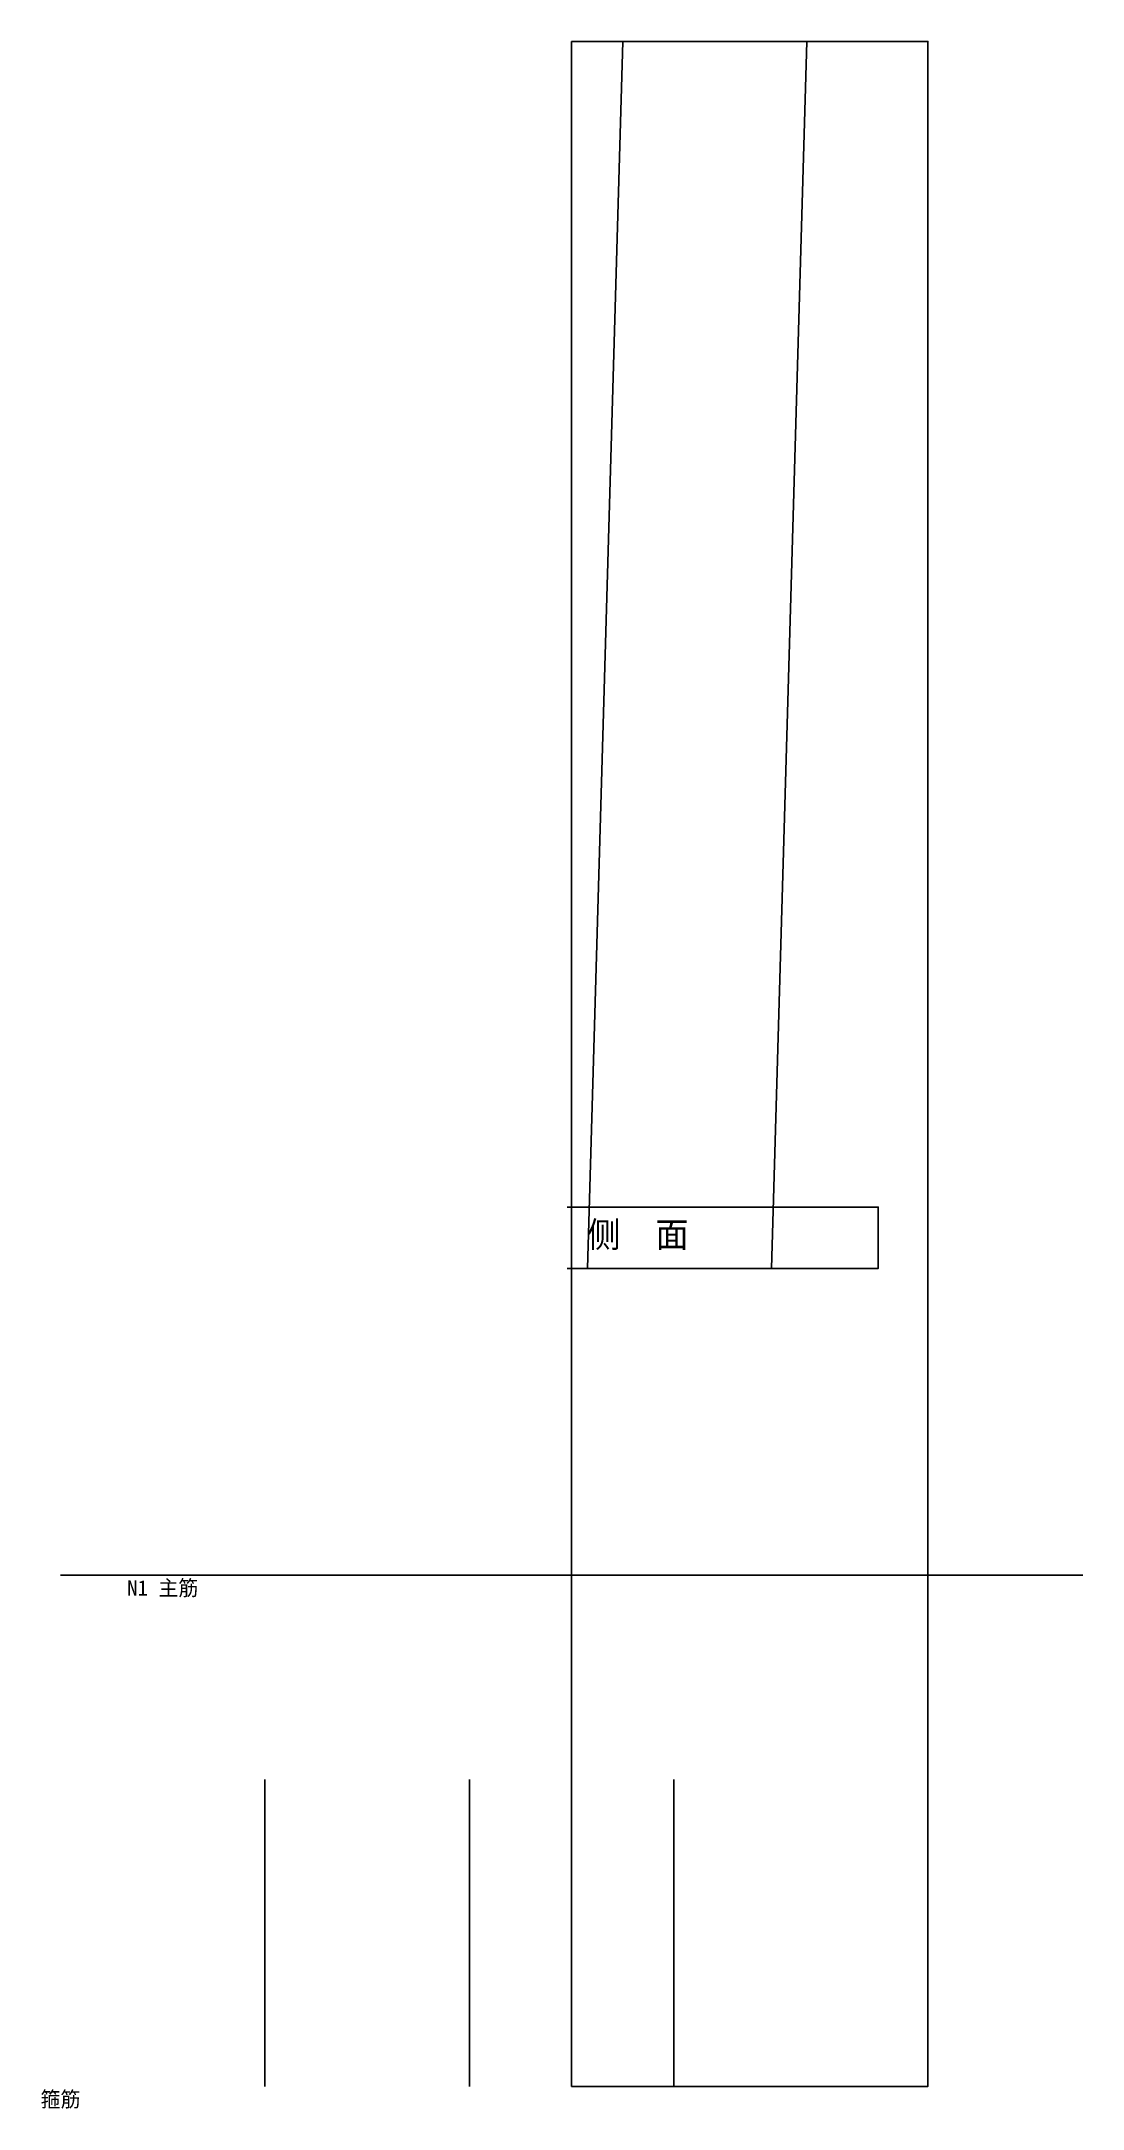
# Model space of a CAD drawing. Extents: x 520 to 1500, y -100 to 900.
# Drawn here: x 1296.3 to 1500, y 495.7 to 900 of the extents above; entities outside this region: 2.
import ezdxf
from ezdxf.enums import TextEntityAlignment as Align

# ---------------------------------------------------------------- set-up
doc = ezdxf.new("R2010")
doc.units = 0
doc.layers.add('标注', color=7, linetype='Continuous')
doc.layers.add('轮廓', color=7, linetype='Continuous')

msp = doc.modelspace()

# ---------------------------------------------------------------- linework, layer by layer
at = {"layer": '轮廓'}
for p, q in [((1300, 600), (1500, 600)), ((1340, 500), (1340, 560)), ((1380, 500), (1380, 560)), ((1420, 500), (1420, 560))]:
    msp.add_line(p, q, dxfattribs=at)
for points in [[(1400, 900), (1469.7143, 900), (1469.7143, 500), (1400, 500), (1400, 900)], [(1410, 900), (1446, 900), (1439.1429, 660), (1403.1429, 660), (1410, 900)], [(1399.1429, 672), (1406, 672), (1460, 672), (1460, 660), (1399.1429, 660)], [(600, -100), (720, -100), (720, -54), (600, -54), (600, -100)]]:
    msp.add_lwpolyline(points, dxfattribs=at)

# ---------------------------------------------------------------- texts
for s, p in [('侧  面', (1413, 664.12)), ('平  面', (645, -50))]:
    msp.add_text(s, height=5).set_placement(p, align=Align.CENTER)
at = {"layer": '标注'}
for s, p in [('N1 主筋', (1320, 596)), ('箍筋', (1300, 496))]:
    msp.add_text(s, height=3, dxfattribs=at).set_placement(p, align=Align.CENTER)

doc.saveas('drawing.dxf')
